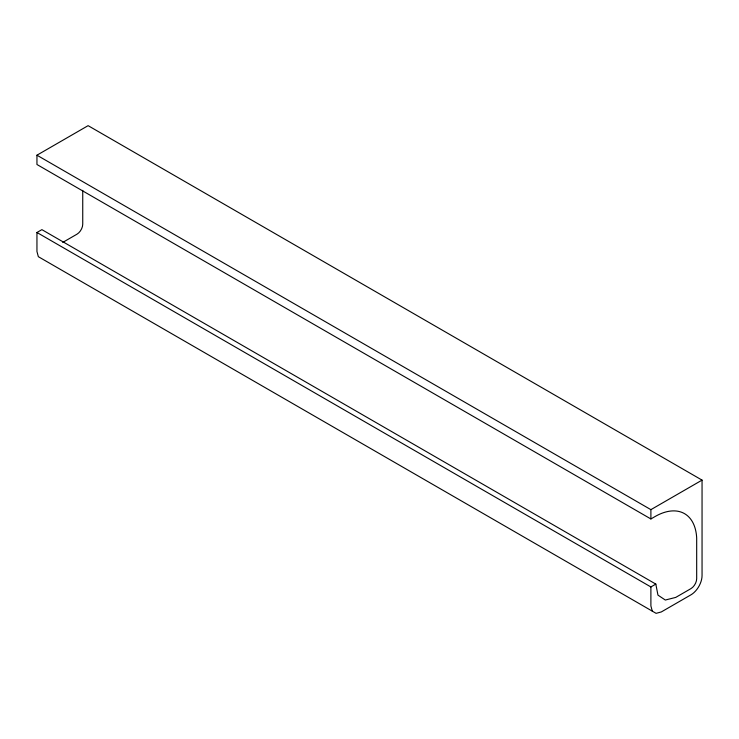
<?xml version="1.0" encoding="UTF-8"?>
<svg xmlns="http://www.w3.org/2000/svg" width="739" height="739" viewBox="0 0 739 739"><rect width="100%" height="100%" fill="white"/><g stroke="black" fill="none" stroke-linecap="round" stroke-linejoin="round"><path stroke-width="1.11" d="M36.95 155.199L88.107 125.658L702.05 480.119L702.05 575.57A15.741 9.09 -60 0 1 690.919 594.849L661.303 611.947L656.103 613.342L38.345 256.682L36.95 251.472L36.95 232.489L41.892 229.644L655.826 584.096L657.959 595.117L665.312 600.04L675.732 597.408L690.919 588.641A8.147 4.702 -60 0 0 696.683 578.665L696.683 538.038A59.028 34.077 -60 0 0 655.003 516.579L650.893 518.954L36.95 164.501L36.95 155.199L650.893 509.651L702.05 480.119M62.75 242.41L76.976 234.189A8.147 4.702 -60 0 0 82.74 224.213L82.74 190.357M36.95 232.489L650.893 586.951L655.826 584.096M652.288 611.135L650.893 605.925L650.893 586.951M650.893 509.651L650.893 518.954"/></g></svg>
